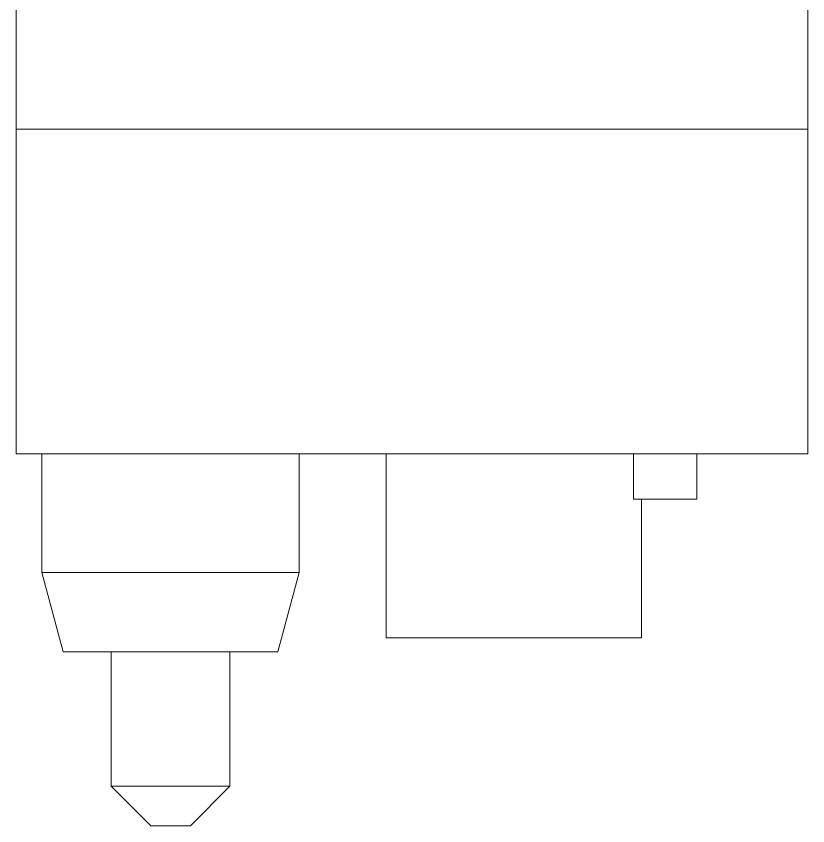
# Model space of a CAD drawing. Header units: millimetres. Extents: x 0 to 420, y 0 to 297.
# Drawn here: x 71.94 to 91.94, y 198.56 to 219.02 of the extents above; entities that cross this region are included whole.
import ezdxf

# ---------------------------------------------------------------- set-up
doc = ezdxf.new("R2010")
doc.units = ezdxf.units.MM
doc.layers.add('1', color=7, linetype='Continuous')

msp = doc.modelspace()

# ---------------------------------------------------------------- linework, layer by layer
at = {"layer": '1', "color": 7, "linetype": 'Continuous', "lineweight": 13}
for p, q in [((71.93505, 225.060062), (71.93505, 216.16539)), ((91.93505, 225.060062), (91.93505, 216.16539)), ((71.93505, 216.16539), (71.93505, 207.960062)), ((91.93505, 216.16539), (71.93505, 216.16539)), ((91.93505, 216.16539), (91.93505, 207.960062)), ((91.93505, 207.960062), (71.93505, 207.960062)), ((72.58505, 207.960062), (72.58505, 204.960062)), ((79.08505, 204.960062), (79.08505, 207.960062)), ((81.28505, 203.310062), (81.28505, 207.960062)), ((87.53505, 207.960062), (87.53505, 206.810062)), ((89.13505, 206.810062), (89.13505, 207.960062)), ((87.53505, 206.810062), (89.13505, 206.810062)), ((87.73505, 203.310062), (87.73505, 206.810062)), ((72.58505, 204.960062), (73.120948, 202.960062)), ((72.58505, 204.960062), (79.08505, 204.960062)), ((78.549151, 202.960062), (79.08505, 204.960062)), ((81.28505, 203.310062), (87.73505, 203.310062)), ((78.549151, 202.960062), (73.120948, 202.960062)), ((74.33505, 202.960062), (74.33505, 199.560062)), ((77.33505, 199.560062), (77.33505, 202.960062)), ((74.33505, 199.560062), (75.33505, 198.560062)), ((74.33505, 199.560062), (77.33505, 199.560062)), ((76.33505, 198.560062), (77.33505, 199.560062)), ((75.33505, 198.560062), (76.33505, 198.560062))]:
    msp.add_line(p, q, dxfattribs=at)

doc.saveas('drawing.dxf')
